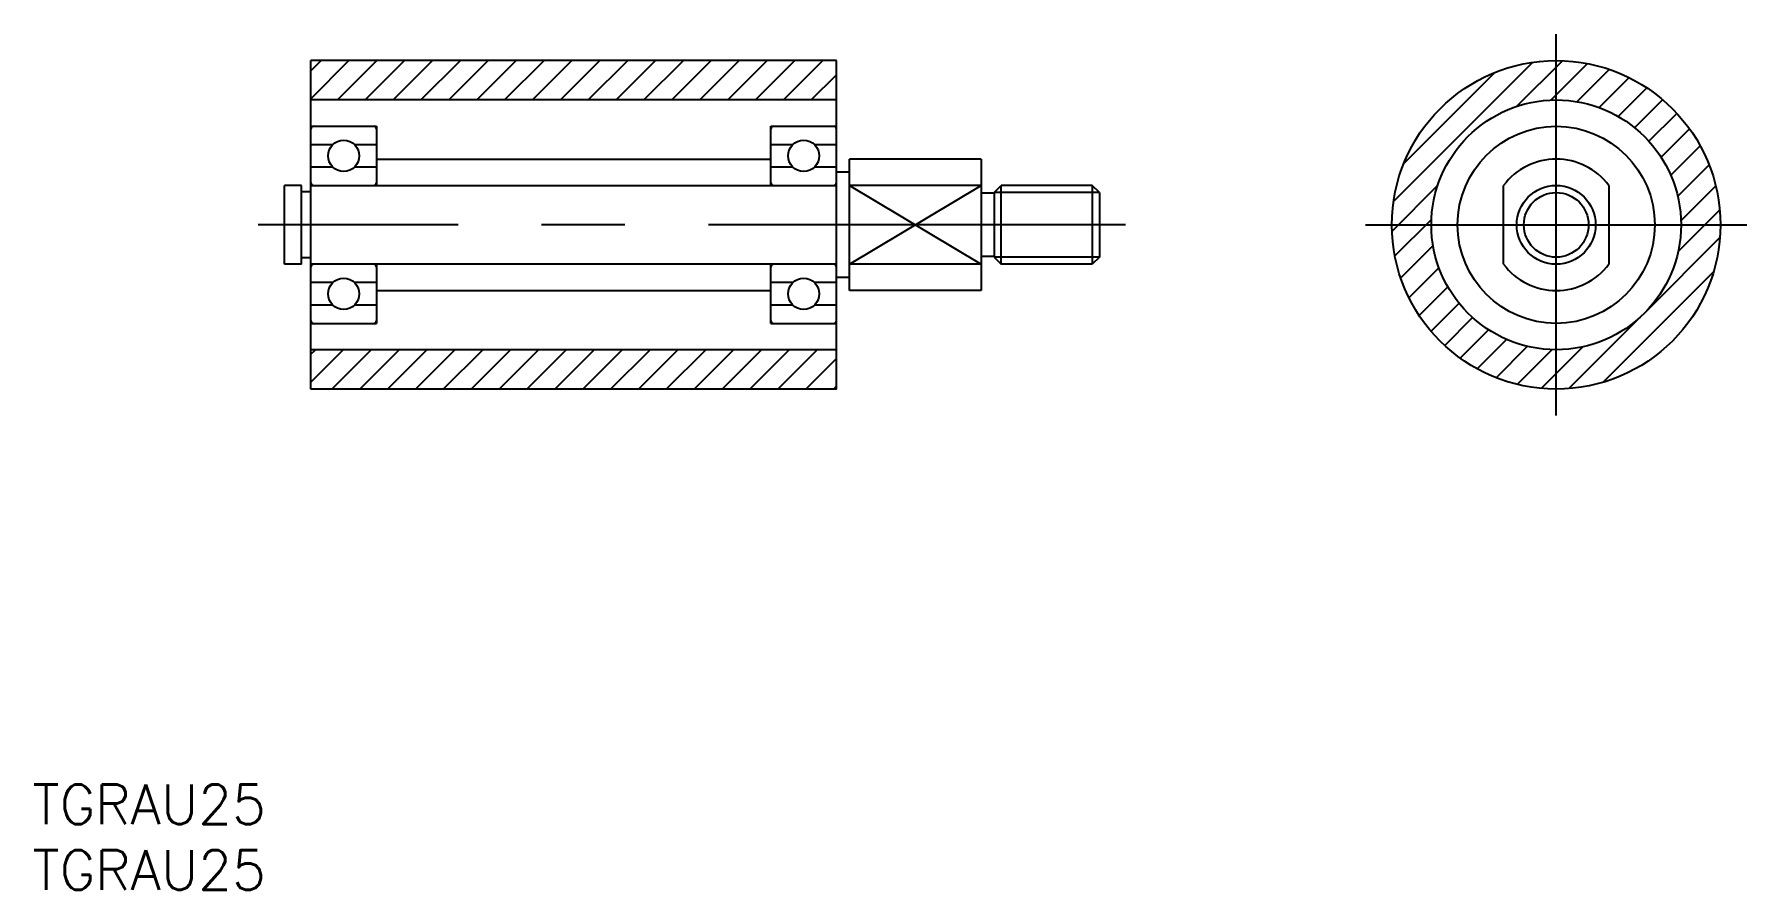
# Model space of a CAD drawing. Extents: x 71 to 201, y -348 to -283.
import ezdxf

# ---------------------------------------------------------------- set-up
doc = ezdxf.new("R2010")
doc.units = 0
doc.linetypes.add('CENTER', pattern=[50.8, 31.75, -6.35, 6.35, -6.35])
doc.layers.get('0').update_dxf_attribs({"linetype": 'CONTINUOUS'})
doc.layers.add('CENTER', color=1, linetype='CENTER')
doc.styles.get("Standard").update_dxf_attribs({"font": 'txt.shx', "height": 3, "bigfont": 'bigfont.shx'})

# ---------------------------------------------------------------- blocks, each defined once
blk = doc.blocks.new('*U48')
at = {"color": 7, "linetype": 'CONTINUOUS'}
for p in [(70.46, -343.18), (70.46, -348.18)]:
    blk.add_text('TGRAU25', height=3, dxfattribs=at).set_placement(p)

msp = doc.modelspace()

# ---------------------------------------------------------------- linework, layer by layer
at = {"color": 7, "linetype": 'CONTINUOUS'}
for p, q in [((131.63, -285.09), (91.63, -285.09)), ((91.63, -310.09), (91.63, -285.09)), ((131.63, -310.09), (131.63, -285.09)), ((131.63, -288.09), (91.63, -288.09)), ((91.63, -290.09), (96.63, -290.09)), ((96.63, -290.09), (96.63, -294.59)), ((126.63, -290.09), (131.63, -290.09)), ((126.63, -294.59), (126.63, -290.09)), ((93.29, -291.49), (91.63, -291.49)), ((96.63, -291.49), (94.96, -291.49)), ((128.29, -291.49), (126.63, -291.49)), ((131.63, -291.49), (129.96, -291.49)), ((96.63, -292.59), (126.63, -292.59)), ((142.63, -292.59), (132.63, -292.59)), ((132.63, -302.59), (132.63, -292.59)), ((142.63, -292.59), (142.63, -302.59)), ((93.29, -293.19), (91.63, -293.19)), ((96.63, -293.19), (94.96, -293.19)), ((128.29, -293.19), (126.63, -293.19)), ((131.63, -293.19), (129.96, -293.19)), ((132.63, -293.59), (131.63, -293.59)), ((89.63, -300.59), (89.63, -294.59)), ((90.93, -294.59), (89.63, -294.59)), ((90.93, -300.59), (90.93, -294.59)), ((91.63, -295.09), (90.93, -295.09)), ((91.63, -294.59), (131.63, -294.59)), ((142.63, -294.59), (132.63, -294.59)), ((143.63, -295.19), (142.63, -295.19)), ((143.63, -295.13), (144.17, -294.59)), ((143.63, -295.13), (143.63, -300.05)), ((151.09, -294.59), (144.17, -294.59)), ((144.17, -300.59), (144.17, -294.59)), ((151.63, -295.13), (151.09, -294.59)), ((151.09, -294.59), (151.09, -300.59)), ((151.63, -295.13), (151.63, -300.05)), ((182.39, -300.59), (182.39, -294.59)), ((190.39, -294.59), (190.39, -300.59)), ((90.93, -300.59), (89.63, -300.59)), ((91.63, -300.09), (90.93, -300.09)), ((131.63, -300.59), (91.63, -300.59)), ((96.63, -300.59), (96.63, -305.09)), ((126.63, -305.09), (126.63, -300.59)), ((129.98, -300.59), (129.98, -300.59)), ((142.63, -300.59), (132.63, -300.59)), ((143.63, -299.99), (142.63, -299.99)), ((143.63, -300.05), (144.17, -300.59)), ((151.09, -300.59), (144.17, -300.59)), ((151.63, -300.05), (151.09, -300.59)), ((93.29, -301.99), (91.63, -301.99)), ((96.63, -301.99), (94.96, -301.99)), ((128.29, -301.99), (126.63, -301.99)), ((131.63, -301.99), (129.96, -301.99)), ((132.63, -301.59), (131.63, -301.59)), ((96.63, -302.59), (126.63, -302.59)), ((142.63, -302.59), (132.63, -302.59)), ((93.29, -303.69), (91.63, -303.69)), ((96.63, -303.69), (94.96, -303.69)), ((128.29, -303.69), (126.63, -303.69)), ((131.63, -303.69), (129.96, -303.69)), ((91.63, -305.09), (96.63, -305.09)), ((126.63, -305.09), (131.63, -305.09)), ((131.63, -307.09), (91.63, -307.09)), ((131.63, -310.09), (91.63, -310.09))]:
    msp.add_line(p, q, dxfattribs=at)
at = {"color": 3, "linetype": 'CONTINUOUS'}
for p, q in [((91.63, -285.87), (92.41, -285.09)), ((91.63, -287.99), (94.53, -285.09)), ((93.65, -288.09), (96.65, -285.09)), ((95.77, -288.09), (98.77, -285.09)), ((97.89, -288.09), (100.89, -285.09)), ((100.01, -288.09), (103.01, -285.09)), ((102.13, -288.09), (105.13, -285.09)), ((104.25, -288.09), (107.25, -285.09)), ((106.38, -288.09), (109.38, -285.09)), ((108.5, -288.09), (111.5, -285.09)), ((110.62, -288.09), (113.62, -285.09)), ((112.74, -288.09), (115.74, -285.09)), ((114.86, -288.09), (117.86, -285.09)), ((116.98, -288.09), (119.98, -285.09)), ((119.1, -288.09), (122.1, -285.09)), ((121.23, -288.09), (124.23, -285.09)), ((123.35, -288.09), (126.35, -285.09)), ((125.47, -288.09), (128.47, -285.09)), ((127.59, -288.09), (130.59, -285.09)), ((174.01, -295.82), (184.62, -285.21)), ((183.37, -288.58), (186.86, -285.1)), ((185.98, -288.1), (188.76, -285.32)), ((129.71, -288.09), (131.63, -286.17)), ((174.79, -292.92), (181.72, -285.99)), ((187.97, -288.22), (190.43, -285.76)), ((189.65, -288.67), (191.93, -286.38)), ((191.1, -289.34), (193.28, -287.16)), ((192.36, -290.2), (194.49, -288.07)), ((193.45, -291.23), (195.57, -289.11)), ((194.37, -292.43), (196.53, -290.28)), ((195.11, -293.82), (197.35, -291.58)), ((195.64, -295.41), (198.02, -293.02)), ((132.63, -300.59), (142.63, -294.59)), ((132.63, -294.59), (142.63, -300.59)), ((151.63, -295.13), (143.63, -295.13)), ((173.9, -298.06), (177.38, -294.57)), ((195.88, -297.28), (198.53, -294.63)), ((195.67, -299.62), (198.84, -296.45)), ((174.12, -299.96), (176.9, -297.18)), ((174.56, -301.63), (177.02, -299.17)), ((193.25, -304.16), (198.85, -298.56)), ((151.63, -300.05), (143.63, -300.05)), ((175.19, -303.13), (177.47, -300.85)), ((175.96, -304.48), (178.14, -302.3)), ((189.96, -309.57), (198.37, -301.16)), ((176.87, -305.69), (179, -303.56)), ((177.91, -306.77), (180.03, -304.65)), ((187.36, -310.05), (192.96, -304.45)), ((179.08, -307.73), (181.23, -305.57)), ((91.63, -307.44), (91.98, -307.09)), ((91.63, -309.56), (94.1, -307.09)), ((93.23, -310.09), (96.23, -307.09)), ((95.35, -310.09), (98.35, -307.09)), ((97.47, -310.09), (100.47, -307.09)), ((99.59, -310.09), (102.59, -307.09)), ((101.71, -310.09), (104.71, -307.09)), ((103.83, -310.09), (106.83, -307.09)), ((105.95, -310.09), (108.95, -307.09)), ((108.07, -310.09), (111.07, -307.09)), ((110.2, -310.09), (113.2, -307.09)), ((112.32, -310.09), (115.32, -307.09)), ((114.44, -310.09), (117.44, -307.09)), ((116.56, -310.09), (119.56, -307.09)), ((118.68, -310.09), (121.68, -307.09)), ((120.8, -310.09), (123.8, -307.09)), ((122.92, -310.09), (125.92, -307.09)), ((125.04, -310.09), (128.04, -307.09)), ((127.17, -310.09), (130.17, -307.09)), ((180.38, -308.55), (182.62, -306.31)), ((181.82, -309.22), (184.21, -306.83)), ((183.43, -309.73), (186.08, -307.08)), ((185.25, -310.04), (188.42, -306.87)), ((129.29, -310.09), (131.63, -307.75)), ((131.41, -310.09), (131.63, -309.87))]:
    msp.add_line(p, q, dxfattribs=at)
at = {"color": 7, "linetype": 'CONTINUOUS'}
for centre, radius in [((186.39, -297.59), 12.5), ((186.39, -297.59), 9.5), ((186.39, -297.59), 7.5), ((94.13, -292.34), 1.19), ((129.13, -292.34), 1.19), ((186.39, -297.59), 3), ((94.13, -302.84), 1.19), ((129.13, -302.84), 1.19)]:
    msp.add_circle(centre, radius, dxfattribs=at)
at = {"color": 3, "linetype": 'CONTINUOUS'}
msp.add_circle((186.39, -297.59), 2.46, dxfattribs=at)
at = {"color": 7, "linetype": 'CONTINUOUS'}
for centre, radius, start, end in [((91.83, -290.29), 0.2, 90, 180), ((96.43, -290.29), 0.2, 0, 90), ((126.83, -290.29), 0.2, 90, 180), ((131.43, -290.29), 0.2, 0, 90), ((186.39, -297.59), 5, 36.8699, 143.1301), ((91.83, -294.39), 0.2, 180, 270), ((96.43, -294.39), 0.2, 270, 0), ((126.83, -294.39), 0.2, 180, 270), ((131.43, -294.39), 0.2, 270, 0), ((91.83, -300.79), 0.2, 90, 180), ((96.43, -300.79), 0.2, 0, 90), ((126.83, -300.79), 0.2, 90, 180), ((131.43, -300.79), 0.2, 0, 90), ((186.39, -297.59), 5, 216.8699, 323.1301), ((91.83, -304.89), 0.2, 180, 270), ((96.43, -304.89), 0.2, 270, 0), ((126.83, -304.89), 0.2, 180, 270), ((131.43, -304.89), 0.2, 270, 0)]:
    msp.add_arc(centre, radius, start, end, dxfattribs=at)
at = {"layer": 'CENTER', "color": 1, "linetype": 'CENTER'}
for p, q in [((186.39, -312.09), (186.39, -283.09)), ((153.63, -297.59), (87.63, -297.59)), ((171.89, -297.59), (200.89, -297.59))]:
    msp.add_line(p, q, dxfattribs=at)

# ---------------------------------------------------------------- block references
at = {"color": 7, "linetype": 'CONTINUOUS'}
msp.add_blockref('*U48', (0, 0), dxfattribs=at)

doc.saveas('drawing.dxf')
